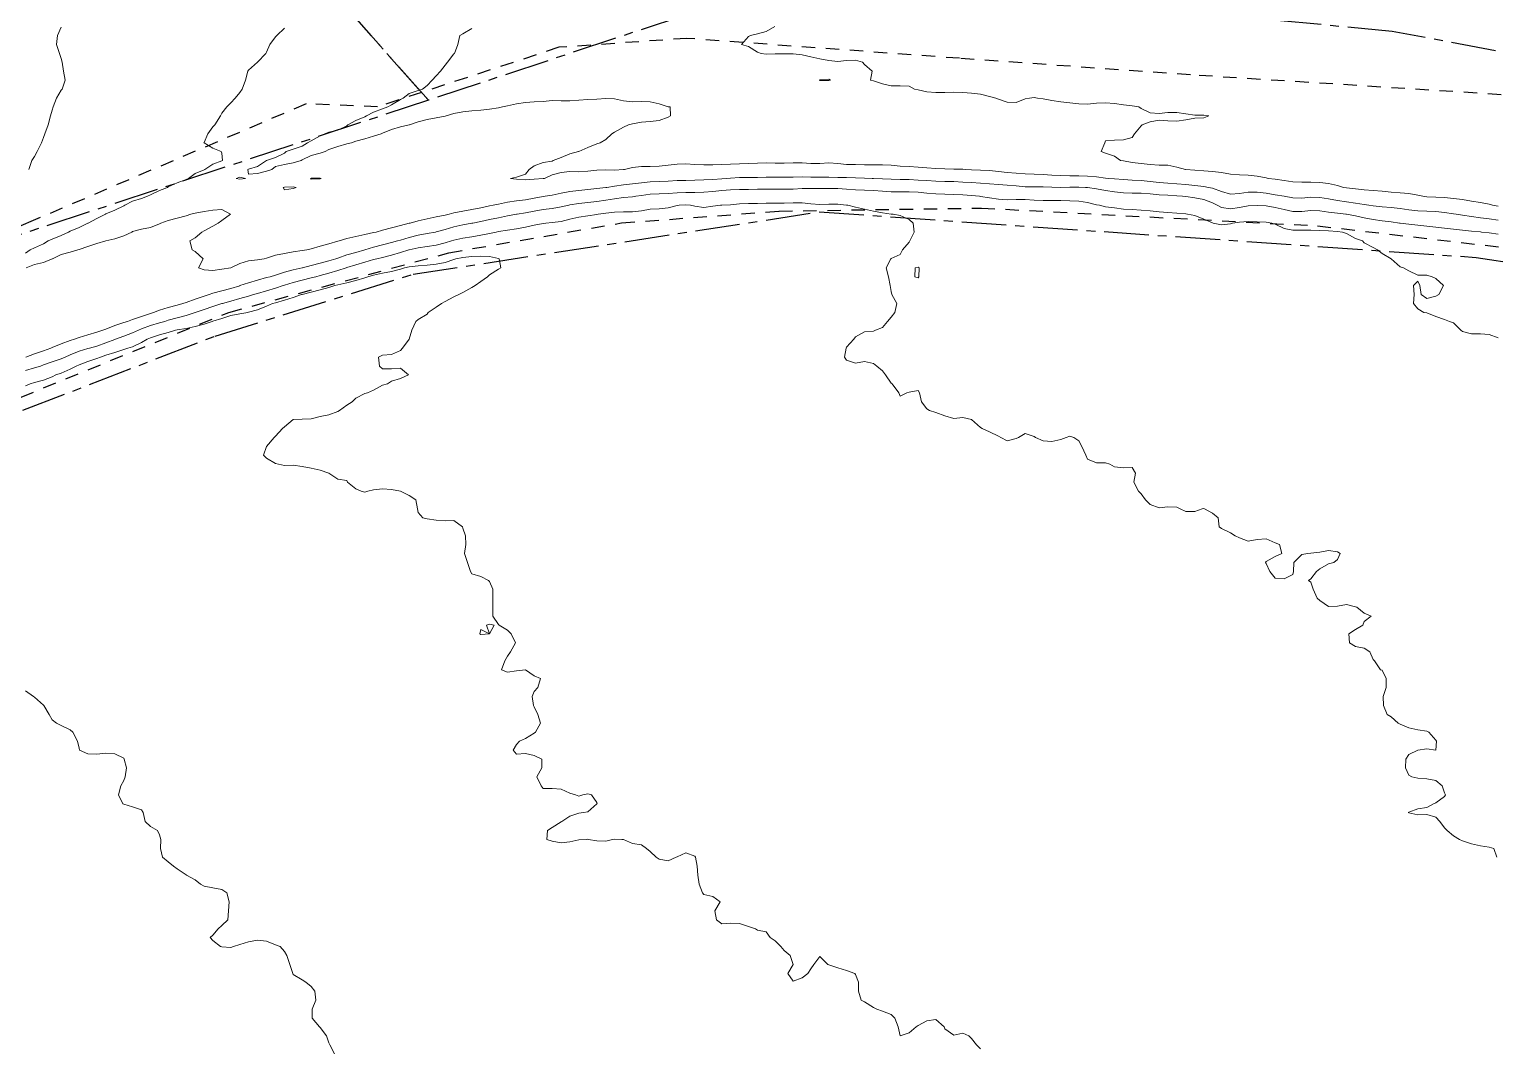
# Model space of a CAD drawing. Header units: centimetres. Extents: x 0 to 642158, y -847 to 649707.
# Drawn here: x 617172.5 to 617254.6, y 620008.1 to 620065.1 of the extents above; entities that cross this region are included whole.
import ezdxf

# ---------------------------------------------------------------- set-up
doc = ezdxf.new("R2010")
doc.units = ezdxf.units.CM
doc.header["$MEASUREMENT"] = 0
doc.linetypes.add('CENTERX2', pattern=[4, 2.5, -0.5, 0.5, -0.5])
doc.linetypes.add('JIS_02_0.7', pattern=[1.35, 0.75, -0.6])
doc.layers.add('SPW_parcellaire cadastral', color=7, linetype='CENTERX2', lineweight=25, true_color=0xff0542)
doc.layers.add('WAL_parcellaire agricole', color=7, linetype='JIS_02_0.7', lineweight=25)
doc.layers.add('WAL_topographie 0.5', color=253, linetype='Continuous', lineweight=20)

msp = doc.modelspace()

# ---------------------------------------------------------------- linework, layer by layer
at = {"layer": 'SPW_parcellaire cadastral'}
for points in [[(617240.988, 620180.692), (617261.757, 620194.981), (617319.542, 620131.245), (617410.848, 620064.283), (617405.463, 620051.365), (617398.27, 620035.259), (617388.736, 620023.606), (617377.671, 620010.095), (617359.564, 620020.868), (617342.253, 620031.583), (617319.155, 620043.308), (617299.96, 620051.617), (617282.187, 620057.597), (617266.393, 620061.702), (617248.812, 620064.978), (617232.846, 620066.503), (617220.436, 620066.804), (617209.103, 620065.855), (617194.818, 620061.124), (617189.955, 620066.609), (617276.447, 620146.987), (617240.988, 620180.692)], [(617064.759, 620106.478), (617115.103, 620149.589), (617131.107, 620131.905), (617146.07, 620115.396), (617189.955, 620066.609), (617194.818, 620061.124), (617160.321, 620049.778), (617136.737, 620039.849), (617064.759, 620106.478)], [(617191.277, 619919.349), (617064.107, 619991.017), (617100.868, 620011.591), (617136.772, 620029.417), (617157.162, 620038.021), (617182.87, 620047.922), (617193.969, 620051.391), (617216.719, 620054.876), (617253.519, 620052.33), (617298.278, 620045.474), (617191.277, 619919.349)]]:
    msp.add_lwpolyline(points, dxfattribs=at)
at = {"layer": 'WAL_parcellaire agricole'}
for points in [[(617260.3, 620061.096), (617237.514, 620062.544), (617224.564, 620063.473), (617209.3, 620064.59), (617202.134, 620064.09), (617191.968, 620060.755), (617187.968, 620060.921), (617172.676, 620054.387), (617135.971, 620039.415), (617008.458, 620154.4), (617004.365, 620160.596), (617050.958, 620154.904), (617075.457, 620161.407)], [(616834.393, 619862.141), (616901.115, 619894.202), (616963.611, 619923.834), (616998.733, 619944.275), (617044.542, 619975.155), (617078.601, 619997.784), (617129.239, 620024.449), (617150.605, 620035.193), (617167.005, 620042.471), (617183.636, 620049.254), (617195.968, 620052.589), (617205.635, 620054.257), (617214.468, 620054.924), (617225.801, 620055.092), (617244.635, 620054.095), (617264.801, 620051.764), (617279.268, 620048.932), (617287.568, 620047.033), (617298.302, 620043.934), (617316.303, 620037.27), (617206.585, 619911.125), (617193.234, 619891.652), (617159.761, 619845.532), (616438.339, 619756.31)]]:
    msp.add_lwpolyline(points, dxfattribs=at)
at = {"layer": 'WAL_topographie 0.5'}
for points in [[(617186.75, 620065.154), (617186.33, 620064.75), (617186.25, 620064.676), (617185.931, 620064.25), (617185.75, 620063.817), (617185.721, 620063.75), (617185.25, 620063.25), (617185.25, 620063.25), (617184.75, 620062.817), (617184.705, 620062.75), (617184.576, 620062.25), (617184.395, 620061.75), (617184.25, 620061.554), (617183.993, 620061.25), (617183.75, 620060.983), (617183.531, 620060.75), (617183.25, 620060.404), (617183.17, 620060.25), (617182.852, 620059.75), (617182.75, 620059.634), (617182.465, 620059.25), (617182.25, 620058.769), (617182.237, 620058.75), (617182.25, 620058.735), (617182.75, 620058.44), (617183.215, 620058.25), (617183.25, 620058.173), (617183.291, 620057.75), (617183.25, 620057.731), (617182.75, 620057.543), (617182.298, 620057.25), (617182.25, 620057.232), (617181.75, 620057.028), (617181.383, 620056.75), (617181.25, 620056.689), (617180.75, 620056.51), (617180.25, 620056.28), (617180.204, 620056.25), (617179.75, 620056.067), (617179.25, 620055.84), (617179.076, 620055.75), (617178.75, 620055.632), (617178.25, 620055.475), (617177.805, 620055.25), (617177.75, 620055.221), (617177.25, 620054.979), (617176.75, 620054.76), (617176.731, 620054.75), (617176.25, 620054.507), (617175.758, 620054.25), (617175.75, 620054.244), (617175.25, 620053.999), (617174.75, 620053.791), (617174.652, 620053.75), (617174.25, 620053.547), (617173.75, 620053.359), (617173.512, 620053.25), (617173.25, 620053.093), (617172.75, 620052.856), (617172.507, 620052.75), (617172.25, 620052.57)], [(617174.25, 620065.217), (617174.038, 620064.75), (617173.983, 620064.25), (617174.154, 620063.75), (617174.25, 620063.472), (617174.299, 620063.25), (617174.372, 620062.75), (617174.469, 620062.25), (617174.3, 620061.75), (617174.25, 620061.696), (617173.99, 620061.25), (617173.794, 620060.75), (617173.75, 620060.568), (617173.647, 620060.25), (617173.526, 620059.75), (617173.333, 620059.25), (617173.25, 620059.05), (617173.137, 620058.75), (617172.898, 620058.25), (617172.75, 620057.983), (617172.601, 620057.75), (617172.43, 620057.25)], [(617197.25, 620065.135), (617196.75, 620064.85), (617196.573, 620064.75), (617196.474, 620064.25), (617196.279, 620063.75), (617196.25, 620063.721), (617195.883, 620063.25), (617195.75, 620063.088), (617195.505, 620062.75), (617195.25, 620062.485), (617195.029, 620062.25), (617194.75, 620061.954), (617194.487, 620061.75), (617194.25, 620061.674), (617193.75, 620061.5), (617193.403, 620061.25), (617193.25, 620061.165), (617192.75, 620060.861), (617192.549, 620060.75), (617192.25, 620060.647), (617191.75, 620060.465), (617191.353, 620060.25), (617191.25, 620060.202), (617190.75, 620059.995), (617190.314, 620059.75), (617190.25, 620059.703), (617189.75, 620059.457), (617189.25, 620059.332), (617189.025, 620059.25), (617188.75, 620059.128), (617188.25, 620058.862), (617188.045, 620058.75), (617187.75, 620058.554), (617187.25, 620058.393), (617186.852, 620058.25), (617186.75, 620058.173), (617186.25, 620057.917), (617185.75, 620057.752), (617185.746, 620057.75), (617185.25, 620057.421), (617184.75, 620057.267), (617184.71, 620057.25), (617184.75, 620056.988), (617185.25, 620057.032), (617185.75, 620057.164), (617186.041, 620057.25), (617186.25, 620057.412), (617186.75, 620057.533), (617187.25, 620057.622), (617187.7, 620057.75), (617187.75, 620057.788), (617188.25, 620058.029), (617188.75, 620058.162), (617189.039, 620058.25), (617189.25, 620058.362), (617189.75, 620058.534), (617190.25, 620058.684), (617190.508, 620058.75), (617190.75, 620058.842), (617191.25, 620058.975), (617191.75, 620059.116), (617192.175, 620059.25), (617192.25, 620059.289), (617192.75, 620059.495), (617193.25, 620059.639), (617193.75, 620059.749), (617193.754, 620059.75), (617194.25, 620059.913), (617194.75, 620060.046), (617195.25, 620060.137), (617195.75, 620060.233), (617195.816, 620060.25), (617196.25, 620060.379), (617196.75, 620060.48), (617197.25, 620060.526), (617197.75, 620060.573), (617198.25, 620060.628), (617198.75, 620060.697), (617198.97, 620060.75), (617199.25, 620060.808), (617199.75, 620060.921), (617200.25, 620061.001), (617200.75, 620061.03), (617201.25, 620061.063), (617201.75, 620061.105), (617202.25, 620061.096), (617202.75, 620061.09), (617203.25, 620061.136), (617203.75, 620061.17), (617204.25, 620061.186), (617204.75, 620061.225), (617205.25, 620061.198), (617205.75, 620061.098), (617206.25, 620061.042), (617206.75, 620061.048), (617207.25, 620061.046), (617207.75, 620060.931), (617208.25, 620060.765), (617208.359, 620060.75), (617208.384, 620060.25), (617208.25, 620060.177), (617207.75, 620060), (617207.25, 620059.936), (617206.75, 620059.893), (617206.25, 620059.807), (617206.024, 620059.75), (617205.75, 620059.621), (617205.25, 620059.335), (617205.088, 620059.25), (617204.75, 620058.931), (617204.44, 620058.75), (617204.25, 620058.68), (617203.75, 620058.477), (617203.25, 620058.26), (617203.224, 620058.25), (617202.75, 620058.118), (617202.25, 620057.919), (617201.804, 620057.75), (617201.75, 620057.723), (617201.25, 620057.646), (617200.75, 620057.457), (617200.473, 620057.25), (617200.25, 620056.99), (617199.75, 620056.829), (617199.417, 620056.75), (617199.75, 620056.702), (617200.25, 620056.679), (617200.75, 620056.705), (617201.25, 620056.741), (617201.316, 620056.75), (617201.75, 620056.944), (617202.25, 620057.09), (617202.75, 620057.129), (617203.25, 620057.118), (617203.75, 620057.148), (617204.25, 620057.217), (617204.75, 620057.225), (617205.25, 620057.215), (617205.75, 620057.245), (617205.797, 620057.25), (617206.25, 620057.364), (617206.75, 620057.424), (617207.25, 620057.423), (617207.75, 620057.433), (617208.25, 620057.491), (617208.75, 620057.552), (617209.25, 620057.56), (617209.75, 620057.525), (617210.25, 620057.507), (617210.75, 620057.518), (617211.25, 620057.53), (617211.75, 620057.542), (617212.25, 620057.563), (617212.75, 620057.585), (617213.25, 620057.609), (617213.75, 620057.623), (617214.25, 620057.608), (617214.75, 620057.598), (617215.25, 620057.621), (617215.75, 620057.624), (617216.25, 620057.586), (617216.75, 620057.588), (617217.25, 620057.62), (617217.75, 620057.585), (617218.25, 620057.532), (617218.75, 620057.523), (617219.25, 620057.514), (617219.75, 620057.502), (617220.25, 620057.507), (617220.75, 620057.486), (617221.25, 620057.443), (617221.75, 620057.409), (617222.25, 620057.373), (617222.75, 620057.336), (617223.25, 620057.308), (617223.75, 620057.286), (617224.25, 620057.277), (617224.75, 620057.264), (617224.933, 620057.25), (617225.25, 620057.233), (617225.75, 620057.214), (617226.25, 620057.192), (617226.75, 620057.14), (617227.25, 620057.09), (617227.75, 620057.051), (617228.25, 620057.013), (617228.75, 620056.984), (617229.25, 620056.961), (617229.75, 620056.935), (617230.25, 620056.91), (617230.75, 620056.898), (617231.25, 620056.896), (617231.75, 620056.883), (617232.25, 620056.832), (617232.75, 620056.766), (617232.924, 620056.75), (617233.25, 620056.723), (617233.75, 620056.683), (617234.25, 620056.656), (617234.75, 620056.636), (617235.25, 620056.584), (617235.75, 620056.528), (617236.25, 620056.491), (617236.75, 620056.456), (617237.25, 620056.416), (617237.75, 620056.36), (617238.25, 620056.301), (617238.529, 620056.25), (617238.75, 620056.206), (617239.25, 620056.012), (617239.75, 620055.873), (617240.25, 620055.915), (617240.75, 620055.974), (617241.25, 620055.973), (617241.75, 620055.917), (617242.25, 620055.838), (617242.75, 620055.75), (617242.75, 620055.75), (617243.25, 620055.666), (617243.75, 620055.654), (617244.25, 620055.697), (617244.75, 620055.685), (617245.25, 620055.603), (617245.75, 620055.51), (617246.25, 620055.438), (617246.75, 620055.369), (617247.25, 620055.29), (617247.509, 620055.25), (617247.75, 620055.213), (617248.25, 620055.16), (617248.75, 620055.126), (617249.25, 620055.067), (617249.75, 620054.993), (617250.25, 620054.943), (617250.75, 620054.922), (617251.25, 620054.903), (617251.75, 620054.848), (617252.25, 620054.772), (617252.391, 620054.75), (617252.75, 620054.694), (617253.25, 620054.612), (617253.75, 620054.549), (617254.25, 620054.493), (617254.75, 620054.413)], [(617214.219, 620065.25), (617213.75, 620064.982), (617213.25, 620064.853), (617212.861, 620064.75), (617212.75, 620064.702), (617212.354, 620064.25), (617212.75, 620064.127), (617213.25, 620063.826), (617213.456, 620063.75), (617213.75, 620063.714), (617214.25, 620063.729), (617214.75, 620063.731), (617215.25, 620063.72), (617215.75, 620063.664), (617216.25, 620063.55), (617216.75, 620063.441), (617217.25, 620063.349), (617217.75, 620063.293), (617218.25, 620063.356), (617218.75, 620063.373), (617219.135, 620063.25), (617219.25, 620063.13), (617219.677, 620062.75), (617219.588, 620062.25), (617219.75, 620062.205), (617220.25, 620062.04), (617220.75, 620061.942), (617221.25, 620061.925), (617221.75, 620061.907), (617222.055, 620061.75), (617222.25, 620061.706), (617222.75, 620061.598), (617223.25, 620061.553), (617223.75, 620061.561), (617224.25, 620061.588), (617224.75, 620061.56), (617225.25, 620061.522), (617225.75, 620061.475), (617226.25, 620061.342), (617226.61, 620061.25), (617226.75, 620061.196), (617227.25, 620061.012), (617227.75, 620060.994), (617228.25, 620061.214), (617228.5, 620061.25), (617228.75, 620061.277), (617228.935, 620061.25), (617229.25, 620061.201), (617229.75, 620061.104), (617230.25, 620061.033), (617230.75, 620060.979), (617231.25, 620060.921), (617231.75, 620060.904), (617232.25, 620060.955), (617232.75, 620060.983), (617233.25, 620060.945), (617233.75, 620060.87), (617234.25, 620060.814), (617234.619, 620060.75), (617234.75, 620060.67), (617235.25, 620060.426), (617235.75, 620060.39), (617236.25, 620060.432), (617236.75, 620060.432), (617237.25, 620060.359), (617237.75, 620060.295), (617238.25, 620060.289), (617238.536, 620060.25), (617238.25, 620060.143), (617237.75, 620060.117), (617237.25, 620060.024), (617236.75, 620059.963), (617236.25, 620059.983), (617235.75, 620060.005), (617235.25, 620059.923), (617234.803, 620059.75), (617234.75, 620059.691), (617234.375, 620059.25), (617234.25, 620059.041), (617233.75, 620058.917), (617233.25, 620058.893), (617232.75, 620058.85), (617232.719, 620058.75), (617232.5, 620058.25), (617232.75, 620058.171), (617233.25, 620057.989), (617233.583, 620057.75), (617233.75, 620057.728), (617234.25, 620057.647), (617234.75, 620057.587), (617235.25, 620057.529), (617235.75, 620057.501), (617236.25, 620057.489), (617236.75, 620057.382), (617237.226, 620057.25), (617237.25, 620057.248), (617237.75, 620057.208), (617238.25, 620057.17), (617238.75, 620057.144), (617239.25, 620057.074), (617239.75, 620056.981), (617240.25, 620056.945), (617240.75, 620056.926), (617241.25, 620056.879), (617241.75, 620056.777), (617241.854, 620056.75), (617242.25, 620056.701), (617242.75, 620056.629), (617243.25, 620056.559), (617243.75, 620056.539), (617244.25, 620056.55), (617244.75, 620056.518), (617245.25, 620056.458), (617245.75, 620056.354), (617246.083, 620056.25), (617246.25, 620056.222), (617246.75, 620056.17), (617247.25, 620056.119), (617247.75, 620056.073), (617248.25, 620056.032), (617248.75, 620055.977), (617249.25, 620055.937), (617249.75, 620055.899), (617250.25, 620055.808), (617250.519, 620055.75), (617250.75, 620055.724), (617251.25, 620055.701), (617251.75, 620055.68), (617252.25, 620055.632), (617252.75, 620055.563), (617253.25, 620055.486), (617253.75, 620055.407), (617254.25, 620055.302), (617254.429, 620055.25), (617254.75, 620055.197)], [(617217.25, 620062.232), (617217.35, 620062.25), (617217.25, 620062.298), (617216.75, 620062.27), (617216.712, 620062.25), (617216.75, 620062.241), (617217.25, 620062.232)], [(617172.28, 620051.75), (617172.75, 620051.931), (617173.25, 620052.047), (617173.75, 620052.247), (617173.757, 620052.25), (617174.25, 620052.485), (617174.75, 620052.622), (617175.175, 620052.75), (617175.25, 620052.777), (617175.75, 620052.944), (617176.25, 620053.103), (617176.744, 620053.25), (617176.75, 620053.252), (617177.25, 620053.376), (617177.75, 620053.532), (617178.202, 620053.75), (617178.25, 620053.77), (617178.75, 620053.907), (617179.25, 620054.002), (617179.75, 620054.205), (617179.83, 620054.25), (617180.25, 620054.389), (617180.75, 620054.522), (617181.25, 620054.657), (617181.518, 620054.75), (617181.75, 620054.798), (617182.25, 620054.891), (617182.75, 620054.976), (617183.25, 620055.005), (617183.724, 620054.75), (617183.25, 620054.393), (617183.05, 620054.25), (617182.75, 620054.083), (617182.25, 620053.819), (617182.131, 620053.75), (617181.75, 620053.417), (617181.457, 620053.25), (617181.583, 620052.75), (617181.75, 620052.667), (617182.204, 620052.25), (617181.94, 620051.75), (617182.25, 620051.633), (617182.75, 620051.605), (617183.25, 620051.664), (617183.75, 620051.75), (617183.75, 620051.75), (617184.25, 620051.995), (617184.75, 620052.132), (617185.25, 620052.195), (617185.625, 620052.25), (617185.75, 620052.284), (617186.25, 620052.45), (617186.75, 620052.553), (617187.25, 620052.633), (617187.75, 620052.708), (617188, 620052.75), (617188.25, 620052.813), (617188.75, 620052.954), (617189.25, 620053.087), (617189.75, 620053.23), (617189.827, 620053.25), (617190.25, 620053.388), (617190.75, 620053.499), (617191.25, 620053.615), (617191.75, 620053.72), (617191.888, 620053.75), (617192.25, 620053.851), (617192.75, 620053.982), (617193.25, 620054.107), (617193.75, 620054.237), (617193.803, 620054.25), (617194.25, 620054.382), (617194.75, 620054.492), (617195.25, 620054.592), (617195.75, 620054.695), (617195.989, 620054.75), (617196.25, 620054.817), (617196.75, 620054.925), (617197.25, 620055.014), (617197.75, 620055.11), (617198.25, 620055.209), (617198.447, 620055.25), (617198.75, 620055.317), (617199.25, 620055.427), (617199.75, 620055.501), (617200.25, 620055.556), (617200.75, 620055.642), (617201.25, 620055.731), (617201.365, 620055.75), (617201.75, 620055.819), (617202.25, 620055.926), (617202.75, 620056.017), (617203.25, 620056.076), (617203.75, 620056.128), (617204.25, 620056.181), (617204.75, 620056.239), (617204.819, 620056.25), (617205.25, 620056.32), (617205.75, 620056.391), (617206.25, 620056.443), (617206.75, 620056.51), (617207.25, 620056.559), (617207.75, 620056.577), (617208.25, 620056.601), (617208.75, 620056.631), (617209.25, 620056.642), (617209.75, 620056.653), (617210.25, 620056.67), (617210.75, 620056.693), (617211.25, 620056.731), (617211.495, 620056.75), (617211.75, 620056.771), (617212.25, 620056.798), (617212.75, 620056.81), (617213.25, 620056.811), (617213.75, 620056.813), (617214.25, 620056.818), (617214.75, 620056.814), (617215.25, 620056.817), (617215.75, 620056.831), (617216.25, 620056.828), (617216.75, 620056.82), (617217.25, 620056.816), (617217.75, 620056.803), (617218.25, 620056.793), (617218.75, 620056.787), (617219.25, 620056.766), (617219.678, 620056.75), (617219.75, 620056.748), (617220.25, 620056.735), (617220.75, 620056.705), (617221.25, 620056.686), (617221.75, 620056.681), (617222.25, 620056.662), (617222.75, 620056.629), (617223.25, 620056.597), (617223.75, 620056.584), (617224.25, 620056.57), (617224.75, 620056.546), (617225.25, 620056.52), (617225.75, 620056.493), (617226.25, 620056.451), (617226.75, 620056.407), (617227.25, 620056.372), (617227.75, 620056.328), (617228.25, 620056.285), (617228.75, 620056.276), (617229.25, 620056.278), (617229.75, 620056.261), (617230.25, 620056.251), (617230.75, 620056.255), (617231.25, 620056.263), (617231.636, 620056.25), (617231.75, 620056.245), (617232.25, 620056.167), (617232.75, 620056.07), (617233.25, 620055.999), (617233.75, 620055.952), (617234.25, 620055.933), (617234.75, 620055.92), (617235.25, 620055.881), (617235.75, 620055.836), (617236.25, 620055.806), (617236.75, 620055.775), (617237.059, 620055.75), (617237.25, 620055.731), (617237.75, 620055.668), (617238.25, 620055.573), (617238.75, 620055.383), (617238.999, 620055.25), (617239.25, 620055.119), (617239.75, 620055.043), (617240.25, 620055.13), (617240.75, 620055.22), (617241.25, 620055.24), (617241.75, 620055.207), (617242.25, 620055.128), (617242.75, 620055.003), (617243.25, 620054.902), (617243.75, 620054.907), (617244.25, 620054.954), (617244.75, 620054.937), (617245.25, 620054.87), (617245.75, 620054.808), (617246.215, 620054.75), (617246.25, 620054.745), (617246.75, 620054.653), (617247.25, 620054.55), (617247.75, 620054.455), (617248.25, 620054.385), (617248.75, 620054.322), (617249.222, 620054.25), (617249.25, 620054.245), (617249.75, 620054.182), (617250.25, 620054.139), (617250.75, 620054.082), (617251.25, 620054.018), (617251.75, 620053.958), (617252.25, 620053.912), (617252.75, 620053.854), (617253.25, 620053.797), (617253.75, 620053.755), (617253.814, 620053.75), (617254.25, 620053.703), (617254.75, 620053.622)], [(617184.25, 620056.706), (617184.578, 620056.75), (617184.25, 620056.815), (617184.048, 620056.75), (617184.25, 620056.706)], [(617188.815, 620056.75), (617188.75, 620056.73), (617188.25, 620056.713), (617188.218, 620056.75), (617188.25, 620056.759), (617188.75, 620056.769), (617188.815, 620056.75)], [(617172.269, 620046.75), (617172.75, 620046.933), (617173.25, 620047.105), (617173.677, 620047.25), (617173.75, 620047.282), (617174.25, 620047.493), (617174.75, 620047.674), (617174.992, 620047.75), (617175.25, 620047.841), (617175.75, 620047.992), (617176.25, 620048.136), (617176.583, 620048.25), (617176.75, 620048.319), (617177.25, 620048.512), (617177.75, 620048.679), (617177.966, 620048.75), (617178.25, 620048.852), (617178.75, 620049.028), (617179.25, 620049.197), (617179.425, 620049.25), (617179.75, 620049.371), (617180.25, 620049.528), (617180.75, 620049.664), (617181.067, 620049.75), (617181.25, 620049.811), (617181.75, 620049.992), (617182.25, 620050.162), (617182.535, 620050.25), (617182.75, 620050.324), (617183.25, 620050.461), (617183.75, 620050.596), (617184.25, 620050.745), (617184.265, 620050.75), (617184.75, 620050.914), (617185.25, 620051.06), (617185.75, 620051.196), (617185.952, 620051.25), (617186.25, 620051.343), (617186.75, 620051.504), (617187.25, 620051.639), (617187.75, 620051.746), (617187.766, 620051.75), (617188.25, 620051.868), (617188.75, 620052.001), (617189.25, 620052.14), (617189.63, 620052.25), (617189.75, 620052.29), (617190.25, 620052.464), (617190.75, 620052.609), (617191.25, 620052.746), (617191.265, 620052.75), (617191.75, 620052.902), (617192.25, 620053.042), (617192.75, 620053.169), (617193.088, 620053.25), (617193.25, 620053.291), (617193.75, 620053.441), (617194.25, 620053.578), (617194.75, 620053.667), (617195.214, 620053.75), (617195.25, 620053.757), (617195.75, 620053.891), (617196.25, 620054.033), (617196.75, 620054.148), (617197.25, 620054.238), (617197.313, 620054.25), (617197.75, 620054.339), (617198.25, 620054.447), (617198.75, 620054.553), (617199.25, 620054.658), (617199.75, 620054.743), (617199.789, 620054.75), (617200.25, 620054.825), (617200.75, 620054.923), (617201.25, 620055.004), (617201.75, 620055.069), (617202.25, 620055.158), (617202.687, 620055.25), (617202.75, 620055.263), (617203.25, 620055.348), (617203.75, 620055.403), (617204.25, 620055.454), (617204.75, 620055.53), (617205.25, 620055.613), (617205.75, 620055.675), (617206.25, 620055.72), (617206.448, 620055.75), (617206.75, 620055.794), (617207.25, 620055.869), (617207.75, 620055.891), (617208.25, 620055.905), (617208.75, 620055.939), (617209.25, 620055.956), (617209.75, 620055.958), (617210.25, 620055.973), (617210.75, 620056.016), (617211.25, 620056.069), (617211.75, 620056.106), (617212.25, 620056.124), (617212.75, 620056.137), (617213.25, 620056.145), (617213.75, 620056.153), (617214.25, 620056.157), (617214.75, 620056.15), (617215.25, 620056.155), (617215.75, 620056.177), (617216.25, 620056.183), (617216.75, 620056.177), (617217.25, 620056.18), (617217.75, 620056.178), (617218.25, 620056.149), (617218.75, 620056.119), (617219.25, 620056.098), (617219.75, 620056.066), (617220.25, 620056.029), (617220.75, 620056.005), (617221.25, 620056), (617221.75, 620056.001), (617222.25, 620055.983), (617222.75, 620055.931), (617223.25, 620055.886), (617223.75, 620055.872), (617224.25, 620055.852), (617224.75, 620055.831), (617225.25, 620055.801), (617225.693, 620055.75), (617225.75, 620055.74), (617226.25, 620055.655), (617226.75, 620055.585), (617227.25, 620055.561), (617227.75, 620055.574), (617228.25, 620055.565), (617228.75, 620055.528), (617229.25, 620055.51), (617229.75, 620055.52), (617230.25, 620055.51), (617230.75, 620055.492), (617231.25, 620055.475), (617231.75, 620055.399), (617232.25, 620055.277), (617232.406, 620055.25), (617232.75, 620055.166), (617233.25, 620055.096), (617233.75, 620055.036), (617234.25, 620055.005), (617234.75, 620054.982), (617235.25, 620054.929), (617235.75, 620054.871), (617236.25, 620054.844), (617236.75, 620054.812), (617237.25, 620054.763), (617237.346, 620054.75), (617237.75, 620054.666), (617238.25, 620054.475), (617238.75, 620054.256), (617238.786, 620054.25), (617239.25, 620054.147), (617239.75, 620054.217), (617239.873, 620054.25), (617240.25, 620054.306), (617240.75, 620054.335), (617241.25, 620054.321), (617241.75, 620054.31), (617242.076, 620054.25), (617242.25, 620054.19), (617242.75, 620053.945), (617243.25, 620053.849), (617243.75, 620053.852), (617244.25, 620053.854), (617244.75, 620053.838), (617245.25, 620053.817), (617245.75, 620053.786), (617246.021, 620053.75), (617246.25, 620053.659), (617246.75, 620053.387), (617247.14, 620053.25), (617247.25, 620053.154), (617247.75, 620052.887), (617247.986, 620052.75), (617248.25, 620052.556), (617248.75, 620052.25), (617248.75, 620052.25), (617249.25, 620051.8), (617249.45, 620051.75), (617249.75, 620051.583), (617250.25, 620051.341), (617250.75, 620051.333), (617251.05, 620051.25), (617251.25, 620051.139), (617251.688, 620050.75), (617251.417, 620050.25), (617251.25, 620050.156), (617250.75, 620050.023), (617250.438, 620050.25), (617250.361, 620050.75), (617250.25, 620051), (617250, 620050.75), (617250.036, 620050.25), (617250, 620049.75), (617250.25, 620049.45), (617250.583, 620049.25), (617250.75, 620049.221), (617251.25, 620049.021), (617251.75, 620048.857), (617252.023, 620048.75), (617252.25, 620048.667), (617252.653, 620048.25), (617252.75, 620048.183), (617253.25, 620048.056), (617253.75, 620048.046), (617254.25, 620048.006), (617254.75, 620047.833)], [(617187.417, 620056.25), (617187.25, 620056.188), (617186.75, 620056.109), (617186.677, 620056.25), (617186.75, 620056.269), (617187.25, 620056.284), (617187.417, 620056.25)], [(617172.25, 620045.992), (617172.75, 620046.141), (617173.08, 620046.25), (617173.25, 620046.308), (617173.75, 620046.482), (617174.25, 620046.659), (617174.467, 620046.75), (617174.75, 620046.873), (617175.25, 620047.075), (617175.75, 620047.227), (617175.834, 620047.25), (617176.25, 620047.367), (617176.75, 620047.541), (617177.25, 620047.736), (617177.292, 620047.75), (617177.75, 620047.915), (617178.25, 620048.103), (617178.571, 620048.25), (617178.75, 620048.326), (617179.25, 620048.518), (617179.75, 620048.667), (617180.048, 620048.75), (617180.25, 620048.811), (617180.75, 620048.951), (617181.25, 620049.081), (617181.75, 620049.247), (617181.758, 620049.25), (617182.25, 620049.419), (617182.75, 620049.576), (617183.25, 620049.741), (617183.28, 620049.75), (617183.75, 620049.885), (617184.25, 620050.021), (617184.75, 620050.164), (617185.023, 620050.25), (617185.25, 620050.315), (617185.75, 620050.464), (617186.25, 620050.612), (617186.682, 620050.75), (617186.75, 620050.772), (617187.25, 620050.922), (617187.75, 620051.051), (617188.25, 620051.177), (617188.52, 620051.25), (617188.75, 620051.31), (617189.25, 620051.442), (617189.75, 620051.589), (617190.215, 620051.75), (617190.25, 620051.762), (617190.75, 620051.913), (617191.25, 620052.055), (617191.75, 620052.203), (617191.931, 620052.25), (617192.25, 620052.329), (617192.75, 620052.461), (617193.25, 620052.609), (617193.729, 620052.75), (617193.75, 620052.756), (617194.25, 620052.868), (617194.75, 620052.936), (617195.25, 620053.014), (617195.75, 620053.14), (617196.118, 620053.25), (617196.25, 620053.287), (617196.75, 620053.405), (617197.25, 620053.484), (617197.75, 620053.565), (617198.25, 620053.67), (617198.621, 620053.75), (617198.75, 620053.775), (617199.25, 620053.858), (617199.75, 620053.935), (617200.25, 620054.023), (617200.75, 620054.133), (617201.25, 620054.234), (617201.407, 620054.25), (617201.75, 620054.275), (617202.25, 620054.338), (617202.75, 620054.466), (617203.25, 620054.582), (617203.75, 620054.659), (617204.25, 620054.736), (617204.327, 620054.75), (617204.75, 620054.803), (617205.25, 620054.855), (617205.75, 620054.872), (617206.25, 620054.88), (617206.75, 620054.944), (617207.25, 620055.029), (617207.75, 620055.057), (617208.25, 620055.103), (617208.75, 620055.233), (617208.875, 620055.25), (617209.25, 620055.276), (617209.5, 620055.25), (617209.75, 620055.196), (617210.25, 620055.126), (617210.75, 620055.192), (617211.191, 620055.25), (617211.25, 620055.255), (617211.75, 620055.281), (617212.25, 620055.326), (617212.75, 620055.35), (617213.25, 620055.355), (617213.75, 620055.362), (617214.25, 620055.361), (617214.75, 620055.37), (617215.25, 620055.393), (617215.75, 620055.376), (617216.25, 620055.322), (617216.75, 620055.298), (617217.25, 620055.315), (617217.75, 620055.312), (617218.25, 620055.259), (617218.325, 620055.25), (617218.75, 620055.138), (617219.25, 620055.034), (617219.75, 620054.915), (617220.25, 620054.816), (617220.75, 620054.756), (617220.85, 620054.75), (617221.25, 620054.682), (617221.75, 620054.445), (617221.967, 620054.25), (617222.025, 620053.75), (617221.785, 620053.25), (617221.75, 620053.185), (617221.38, 620052.75), (617221.25, 620052.5), (617220.75, 620052.272), (617220.724, 620052.25), (617220.472, 620051.75), (617220.595, 620051.25), (617220.683, 620050.75), (617220.75, 620050.417), (617220.781, 620050.25), (617221.058, 620049.75), (617220.957, 620049.25), (617220.75, 620048.993), (617220.546, 620048.75), (617220.25, 620048.399), (617219.857, 620048.25), (617219.75, 620048.198), (617219.25, 620048.155), (617218.75, 620047.882), (617218.65, 620047.75), (617218.25, 620047.296), (617218.22, 620047.25), (617218.125, 620046.75), (617218.25, 620046.571), (617218.75, 620046.402), (617219.25, 620046.493), (617219.75, 620046.391), (617219.946, 620046.25), (617220.25, 620045.984), (617220.424, 620045.75), (617220.75, 620045.283), (617220.794, 620045.25), (617221.182, 620044.75), (617221.25, 620044.562), (617221.625, 620044.75), (617221.75, 620044.778), (617222.25, 620044.883), (617222.327, 620044.75), (617222.442, 620044.25), (617222.75, 620043.85), (617222.893, 620043.75), (617223.25, 620043.639), (617223.75, 620043.46), (617224.25, 620043.317), (617224.75, 620043.372), (617225.25, 620043.25), (617225.25, 620043.25), (617225.75, 620042.8), (617225.838, 620042.75), (617226.25, 620042.556), (617226.75, 620042.321), (617226.896, 620042.25), (617227.25, 620042.061), (617227.75, 620042.197), (617227.869, 620042.25), (617228.25, 620042.466), (617228.75, 620042.297), (617228.833, 620042.25), (617229.25, 620042.068), (617229.75, 620042.024), (617230.25, 620042.14), (617230.55, 620042.25), (617230.75, 620042.325), (617230.981, 620042.25), (617231.25, 620042.055), (617231.427, 620041.75), (617231.644, 620041.25), (617231.75, 620041.031), (617232.25, 620040.837), (617232.75, 620040.822), (617233, 620040.75), (617233.25, 620040.6), (617233.75, 620040.55), (617234.25, 620040.563), (617234.429, 620040.25), (617234.333, 620039.75), (617234.594, 620039.25), (617234.75, 620039.094), (617235, 620038.75), (617235.25, 620038.488), (617235.75, 620038.319), (617236.25, 620038.375), (617236.75, 620038.345), (617236.932, 620038.25), (617237.25, 620038.104), (617237.75, 620038.103), (617238.167, 620038.25), (617238.25, 620038.269), (617238.292, 620038.25), (617238.75, 620038.011), (617239.066, 620037.75), (617239.125, 620037.25), (617239.25, 620037.146), (617239.75, 620036.908), (617240.023, 620036.75), (617240.25, 620036.636), (617240.75, 620036.445), (617241.25, 620036.536), (617241.75, 620036.571), (617242.25, 620036.35), (617242.5, 620036.25), (617242.625, 620035.75), (617242.25, 620035.592), (617241.75, 620035.313), (617241.721, 620035.25), (617241.75, 620035.2), (617241.964, 620034.75), (617242.25, 620034.375), (617242.75, 620034.338), (617243.25, 620034.583), (617243.283, 620034.75), (617243.306, 620035.25), (617243.75, 620035.694), (617244.083, 620035.75), (617244.25, 620035.769), (617244.75, 620035.833), (617245.25, 620035.927), (617245.75, 620035.855), (617245.893, 620035.75), (617245.75, 620035.417), (617245.55, 620035.25), (617245.25, 620035.171), (617244.75, 620034.9), (617244.573, 620034.75), (617244.25, 620034.327), (617244.125, 620034.25), (617244.25, 620034.15), (617244.375, 620033.75), (617244.617, 620033.25), (617244.75, 620033.129), (617245.25, 620032.779), (617245.75, 620032.804), (617246.25, 620032.893), (617246.75, 620032.767), (617246.821, 620032.75), (617247.25, 620032.417), (617247.625, 620032.25), (617247.25, 620031.95), (617247.159, 620031.75), (617246.75, 620031.5), (617246.375, 620031.25), (617246.417, 620030.75), (617246.75, 620030.55), (617247.25, 620030.446), (617247.55, 620030.25), (617247.75, 620029.821), (617247.821, 620029.75), (617248.15, 620029.25), (617248.25, 620029.217), (617248.476, 620028.75), (617248.471, 620028.25), (617248.3, 620027.75), (617248.325, 620027.25), (617248.528, 620026.75), (617248.75, 620026.617), (617249.143, 620026.25), (617249.25, 620026.207), (617249.75, 620025.995), (617250.25, 620025.885), (617250.75, 620025.8), (617250.855, 620025.75), (617251.25, 620025.309), (617251.296, 620025.25), (617251.25, 620024.75), (617251.25, 620024.75), (617251.25, 620024.75), (617250.75, 620024.813), (617250.25, 620024.75), (617250.25, 620024.75), (617249.75, 620024.511), (617249.568, 620024.25), (617249.563, 620023.75), (617249.75, 620023.355), (617249.904, 620023.25), (617250.25, 620023.177), (617250.75, 620023.14), (617251.25, 620023.047), (617251.602, 620022.75), (617251.75, 620022.35), (617251.803, 620022.25), (617251.75, 620022.15), (617251.25, 620021.794), (617251.125, 620021.75), (617250.75, 620021.536), (617250.25, 620021.47), (617249.75, 620021.279), (617249.708, 620021.25), (617249.75, 620021.233), (617250.25, 620021.13), (617250.75, 620021.148), (617251.25, 620020.994), (617251.483, 620020.75), (617251.75, 620020.391), (617251.895, 620020.25), (617252.25, 620019.944), (617252.583, 620019.75), (617252.75, 620019.665), (617253.25, 620019.505), (617253.75, 620019.388), (617254.25, 620019.318), (617254.5, 620019.25), (617254.679, 620018.75)], [(617172.25, 620045.137), (617172.507, 620045.25), (617172.75, 620045.327), (617173.25, 620045.46), (617173.75, 620045.649), (617173.942, 620045.75), (617174.25, 620045.858), (617174.75, 620046.07), (617175.078, 620046.25), (617175.25, 620046.321), (617175.75, 620046.496), (617176.25, 620046.667), (617176.443, 620046.75), (617176.75, 620046.848), (617177.25, 620047.013), (617177.75, 620047.17), (617177.978, 620047.25), (617178.25, 620047.327), (617178.75, 620047.567), (617179.058, 620047.75), (617179.25, 620047.831), (617179.75, 620047.987), (617180.25, 620048.134), (617180.648, 620048.25), (617180.75, 620048.272), (617181.25, 620048.353), (617181.75, 620048.455), (617182.25, 620048.595), (617182.709, 620048.75), (617182.75, 620048.76), (617183.25, 620048.914), (617183.75, 620049.082), (617184.25, 620049.172), (617184.699, 620049.25), (617184.75, 620049.257), (617185.25, 620049.398), (617185.75, 620049.601), (617186.093, 620049.75), (617186.25, 620049.794), (617186.75, 620049.94), (617187.25, 620050.086), (617187.715, 620050.25), (617187.75, 620050.258), (617188.25, 620050.383), (617188.75, 620050.511), (617189.25, 620050.644), (617189.574, 620050.75), (617189.75, 620050.787), (617190.25, 620050.91), (617190.75, 620051.042), (617191.25, 620051.186), (617191.42, 620051.25), (617191.75, 620051.328), (617192.25, 620051.439), (617192.75, 620051.539), (617193.25, 620051.68), (617193.478, 620051.75), (617193.75, 620051.802), (617194.25, 620051.854), (617194.75, 620051.893), (617195.25, 620051.949), (617195.75, 620052.036), (617196.25, 620052.204), (617196.355, 620052.25), (617196.75, 620052.326), (617197.25, 620052.377), (617197.75, 620052.394), (617198.25, 620052.386), (617198.75, 620052.265), (617198.793, 620052.25), (617198.875, 620051.75), (617198.75, 620051.673), (617198.25, 620051.355), (617198.132, 620051.25), (617197.75, 620050.976), (617197.434, 620050.75), (617197.25, 620050.641), (617196.75, 620050.371), (617196.529, 620050.25), (617196.25, 620050.123), (617195.75, 620049.857), (617195.553, 620049.75), (617195.25, 620049.548), (617194.814, 620049.25), (617194.75, 620049.146), (617194.25, 620048.861), (617194.107, 620048.75), (617193.9, 620048.25), (617193.75, 620047.75), (617193.75, 620047.75), (617193.371, 620047.25), (617193.25, 620047.11), (617192.75, 620046.903), (617192.25, 620046.86), (617192.025, 620046.75), (617192.071, 620046.25), (617192.25, 620046.094), (617192.75, 620046.094), (617193.25, 620046.125), (617193.712, 620045.75), (617193.25, 620045.55), (617192.75, 620045.406), (617192.523, 620045.25), (617192.25, 620045.169), (617191.75, 620044.9), (617191.417, 620044.75), (617191.25, 620044.705), (617190.75, 620044.442), (617190.542, 620044.25), (617190.25, 620044.05), (617189.846, 620043.75), (617189.75, 620043.698), (617189.25, 620043.524), (617188.75, 620043.428), (617188.25, 620043.29), (617187.75, 620043.275), (617187.25, 620043.25), (617187.25, 620043.25), (617186.75, 620042.845), (617186.655, 620042.75), (617186.25, 620042.325), (617186.182, 620042.25), (617185.75, 620041.75), (617185.75, 620041.75), (617185.573, 620041.25), (617185.75, 620041.1), (617186.25, 620040.786), (617186.417, 620040.75), (617186.75, 620040.673), (617187.25, 620040.692), (617187.75, 620040.621), (617188.25, 620040.533), (617188.75, 620040.41), (617189.25, 620040.25), (617189.25, 620040.25), (617189.75, 620039.917), (617190.25, 620039.833), (617190.296, 620039.75), (617190.75, 620039.365), (617191.05, 620039.25), (617191.25, 620039.194), (617191.432, 620039.25), (617191.75, 620039.317), (617192.25, 620039.382), (617192.75, 620039.341), (617193.25, 620039.25), (617193.25, 620039.25), (617193.75, 620039), (617194.119, 620038.75), (617194.2, 620038.25), (617194.25, 620038.05), (617194.5, 620037.75), (617194.75, 620037.704), (617195.25, 620037.614), (617195.75, 620037.591), (617196.25, 620037.61), (617196.724, 620037.25), (617196.75, 620037.179), (617196.9, 620036.75), (617196.925, 620036.25), (617196.844, 620035.75), (617197.016, 620035.25), (617197.179, 620034.75), (617197.25, 620034.625), (617197.75, 620034.46), (617198.194, 620034.25), (617198.25, 620034.188), (617198.434, 620033.75), (617198.423, 620033.25), (617198.421, 620032.75), (617198.435, 620032.25), (617198.75, 620031.778), (617198.792, 620031.75), (617199.25, 620031.46), (617199.46, 620031.25), (617199.691, 620030.75), (617199.425, 620030.25), (617199.25, 620030), (617199.104, 620029.75), (617198.917, 620029.25), (617199.25, 620029.114), (617199.75, 620029.183), (617200.25, 620029.25), (617200.25, 620029.25), (617200.25, 620029.25), (617200.75, 620028.906), (617201.107, 620028.75), (617200.942, 620028.25), (617200.75, 620028.023), (617200.625, 620027.75), (617200.713, 620027.25), (617200.75, 620027.179), (617200.957, 620026.75), (617201.107, 620026.25), (617200.821, 620025.75), (617200.75, 620025.697), (617200.25, 620025.391), (617199.929, 620025.25), (617199.75, 620025.071), (617199.577, 620024.75), (617199.75, 620024.513), (617200.25, 620024.561), (617200.75, 620024.441), (617201.178, 620024.25), (617201.183, 620023.75), (617200.885, 620023.25), (617201.139, 620022.75), (617201.25, 620022.607), (617201.75, 620022.591), (617202.25, 620022.556), (617202.75, 620022.336), (617203.062, 620022.25), (617203.25, 620022.175), (617203.464, 620022.25), (617203.75, 620022.309), (617203.95, 620022.25), (617204.25, 620021.822), (617204.269, 620021.75), (617204.25, 620021.734), (617203.75, 620021.294), (617203.5, 620021.25), (617203.25, 620021.228), (617202.75, 620021.05), (617202.285, 620020.75), (617202.25, 620020.732), (617201.75, 620020.413), (617201.5, 620020.25), (617201.446, 620019.75), (617201.75, 620019.646), (617202.25, 620019.551), (617202.75, 620019.613), (617203.25, 620019.728), (617203.65, 620019.75), (617203.75, 620019.757), (617203.796, 620019.75), (617204.25, 620019.678), (617204.75, 620019.65), (617205.125, 620019.75), (617205.25, 620019.771), (617205.65, 620019.75), (617205.75, 620019.74), (617206.25, 620019.521), (617206.75, 620019.44), (617207.039, 620019.25), (617207.25, 620019.068), (617207.583, 620018.75), (617207.75, 620018.637), (617208.25, 620018.55), (617208.704, 620018.75), (617208.75, 620018.779), (617209.25, 620019), (617209.75, 620018.809), (617209.785, 620018.75), (617209.881, 620018.25), (617209.913, 620017.75), (617209.982, 620017.25), (617210.183, 620016.75), (617210.25, 620016.659), (617210.75, 620016.562), (617211.167, 620016.25), (617210.857, 620015.75), (617210.964, 620015.25), (617211.25, 620015.028), (617211.75, 620015.07), (617212.25, 620015.047), (617212.75, 620014.871), (617213.139, 620014.75), (617213.25, 620014.673), (617213.75, 620014.583), (617213.973, 620014.25), (617214.25, 620014.072), (617214.571, 620013.75), (617214.75, 620013.522), (617215.083, 620013.25), (617215.25, 620012.75), (617215.25, 620012.75), (617215.25, 620012.75), (617214.95, 620012.25), (617215.25, 620011.821), (617215.75, 620012), (617216.068, 620012.25), (617216.25, 620012.5), (617216.404, 620012.75), (617216.75, 620013.2), (617217.2, 620012.75), (617217.25, 620012.724), (617217.75, 620012.553), (617218.25, 620012.417), (617218.704, 620012.25), (617218.75, 620012.179), (617218.917, 620011.75), (617218.908, 620011.25), (617219.058, 620010.75), (617219.25, 620010.661), (617219.75, 620010.341), (617219.937, 620010.25), (617220.25, 620010.128), (617220.75, 620009.95), (617220.95, 620009.75), (617221.136, 620009.25), (617221.25, 620008.75), (617221.75, 620008.924), (617222.145, 620009.25), (617222.25, 620009.341), (617222.75, 620009.6), (617223.25, 620009.67), (617223.706, 620009.25), (617223.75, 620009.139), (617224.25, 620008.79), (617224.75, 620008.912), (617225.103, 620008.75), (617225.25, 620008.611), (617225.533, 620008.25), (617225.75, 620008.033)], [(617222.302, 620051.25), (617222.25, 620051.187), (617222.062, 620051.25), (617222.083, 620051.75), (617222.25, 620051.79), (617222.306, 620051.75), (617222.302, 620051.25)], [(617197.75, 620031.214), (617198.25, 620031.25), (617197.75, 620031.5), (617197.702, 620031.25), (617197.75, 620031.214)], [(617198.25, 620031.251), (617198.5, 620031.75), (617198.25, 620031.796), (617198.083, 620031.75), (617198.25, 620031.251)], [(617172.25, 620028.065), (617172.697, 620027.75), (617172.75, 620027.712), (617173.25, 620027.269), (617173.27, 620027.25), (617173.57, 620026.75), (617173.75, 620026.45), (617173.981, 620026.25), (617174.25, 620026.125), (617174.75, 620025.875), (617174.893, 620025.75), (617175.17, 620025.25), (617175.25, 620024.85), (617175.281, 620024.75), (617175.75, 620024.536), (617176.25, 620024.527), (617176.75, 620024.58), (617177.25, 620024.548), (617177.75, 620024.294), (617177.775, 620024.25), (617177.905, 620023.75), (617177.828, 620023.25), (617177.75, 620023.044), (617177.583, 620022.75), (617177.454, 620022.25), (617177.706, 620021.75), (617177.75, 620021.714), (617178.25, 620021.57), (617178.75, 620021.4), (617178.838, 620021.25), (617178.954, 620020.75), (617179.25, 620020.479), (617179.643, 620020.25), (617179.75, 620020), (617179.833, 620019.75), (617179.81, 620019.25), (617179.917, 620018.75), (617180.25, 620018.5), (617180.546, 620018.25), (617180.75, 620018.109), (617181.25, 620017.765), (617181.276, 620017.75), (617181.75, 620017.493), (617182.054, 620017.25), (617182.25, 620017.14), (617182.75, 620017.033), (617183.25, 620016.952), (617183.524, 620016.75), (617183.655, 620016.25), (617183.619, 620015.75), (617183.588, 620015.25), (617183.25, 620014.931), (617183.04, 620014.75), (617182.75, 620014.39), (617182.591, 620014.25), (617182.75, 620014.091), (617183.167, 620013.75), (617183.25, 620013.734), (617183.75, 620013.701), (617183.893, 620013.75), (617184.25, 620013.873), (617184.75, 620014.024), (617185.25, 620014.118), (617185.75, 620014.053), (617186.25, 620013.845), (617186.523, 620013.75), (617186.75, 620013.472), (617186.898, 620013.25), (617187.06, 620012.75), (617187.218, 620012.25), (617187.25, 620012.179), (617187.75, 620011.882), (617187.959, 620011.75), (617188.25, 620011.517), (617188.45, 620011.25), (617188.513, 620010.75), (617188.3, 620010.25), (617188.303, 620009.75), (617188.722, 620009.25), (617188.75, 620009.224), (617189.11, 620008.75), (617189.25, 620008.361), (617189.291, 620008.25), (617189.562, 620007.75)]]:
    msp.add_lwpolyline(points, dxfattribs=at)

doc.saveas('drawing.dxf')
